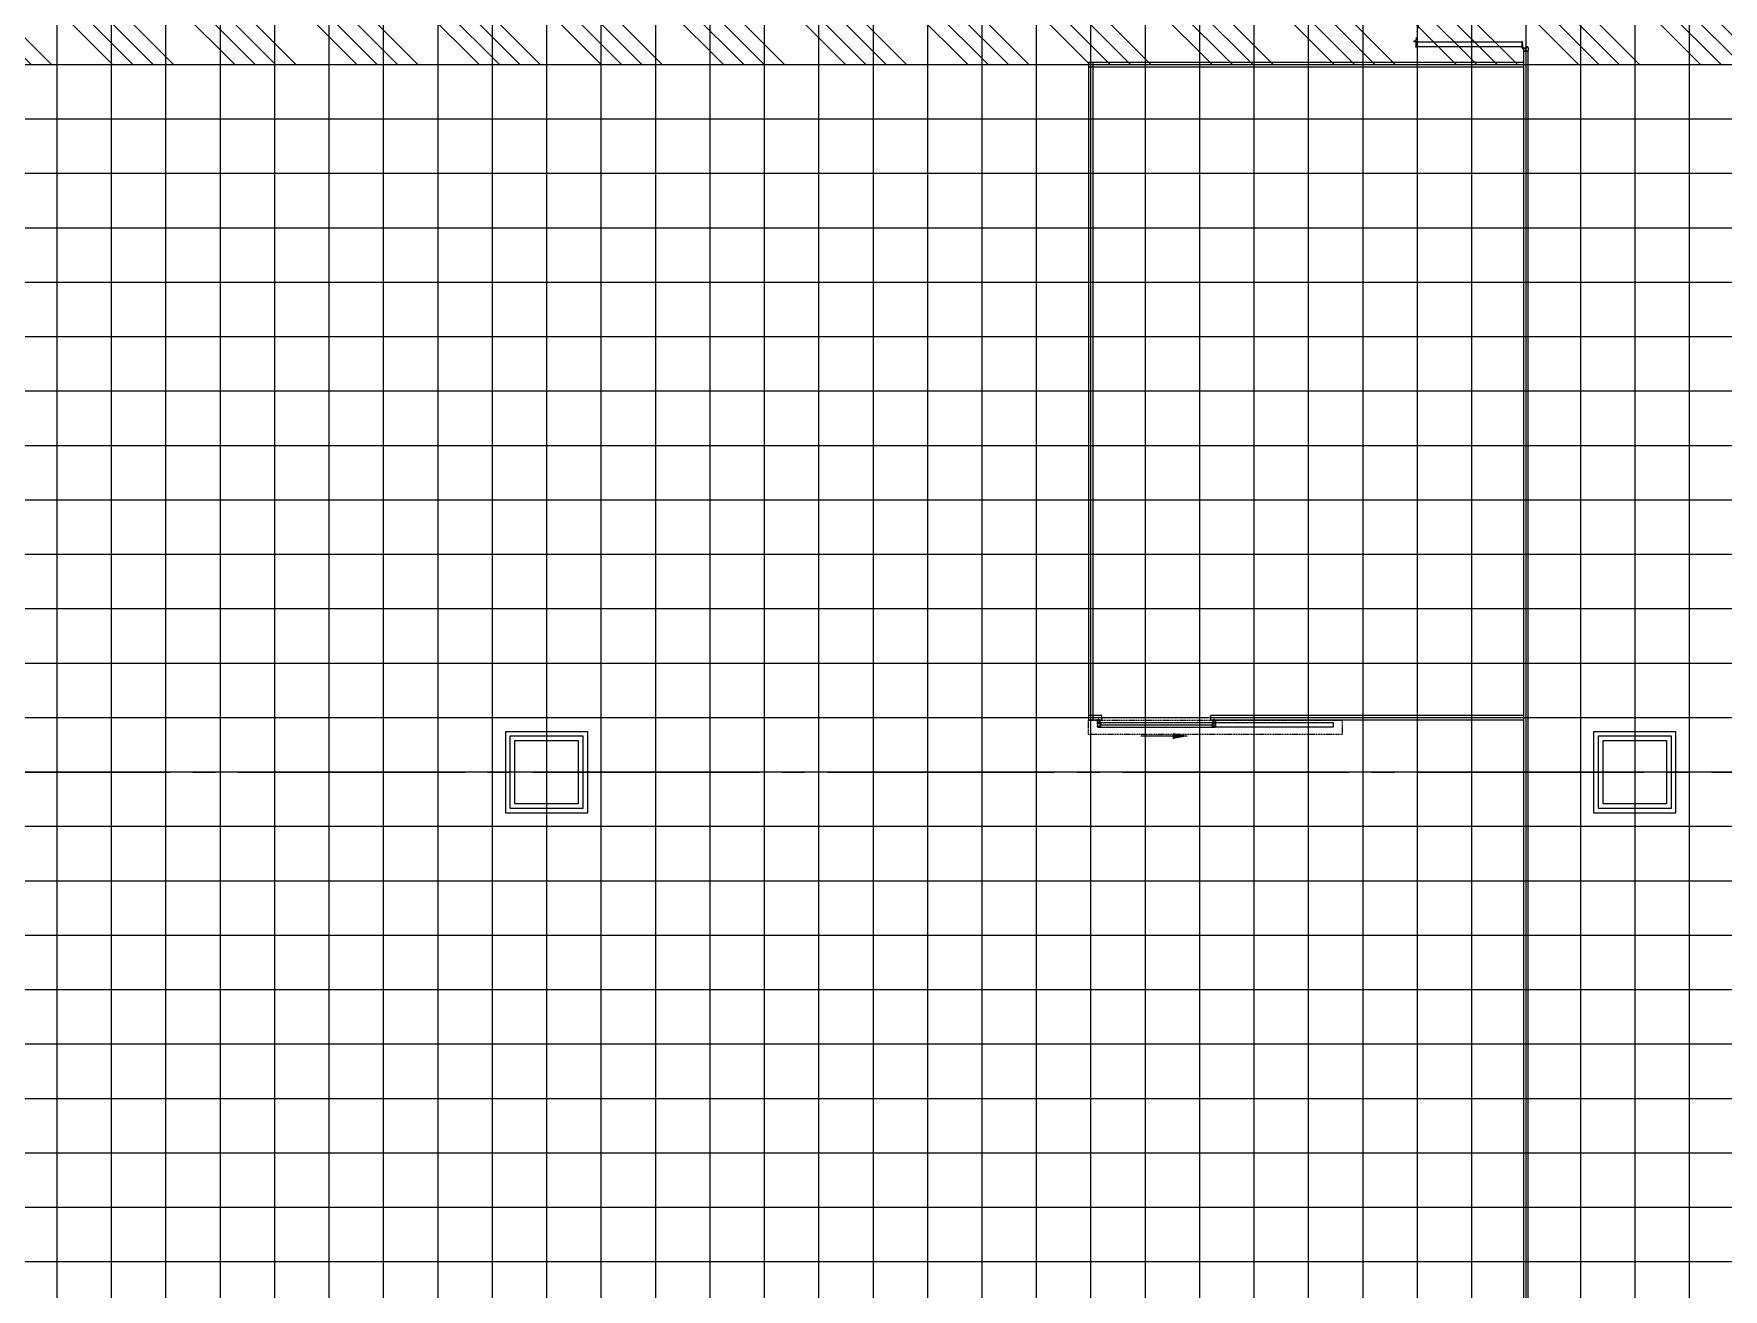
# Model space of a CAD drawing. Header units: millimetres. Extents: x -960 to 41501, y -1010 to 11880.
# Drawn here: x 13355 to 15217, y 6930 to 8314 of the extents above; entities that cross this region are included whole.
import ezdxf
from ezdxf.enums import TextEntityAlignment as Align

# ---------------------------------------------------------------- set-up
doc = ezdxf.new("R2010")
doc.units = ezdxf.units.MM
doc.header["$LTSCALE"] = 100
for name, pattern in [('188K-SM-03-F10-ARCH-PA-Y2257103$0$DASHED', [19.05, 12.7, -6.35]), ('188K-SM-03-F10-ARCH-PA-Y2257103$0$HIDDEN2', [0.1875, 0.125, -0.0625]), ('X-S-FAB-L10$0$COL-CEN-LIN', [3.25, 2.5, -0.25, 0.25, -0.25])]:
    doc.linetypes.add(name, pattern=pattern)
for name, color, linetype in [('0-XREF', 7, 'Continuous'), ('188K-SM-03-F10-ARCH-PA-Y2257103$0$K-Door', 53, 'Continuous'), ('188K-SM-03-F10-ARCH-PA-Y2257103$0$K-P1S-4.2-單抗', 53, 'Continuous'), ('188K-SM-03-F10-ARCH-PA-Y2257103$0$K-P2D-4.2-雙抗', 53, 'Continuous'), ('188K-SM-03-F10-ARCH-RF-Y2257103$0$K-RF-0.55', 191, 'Continuous'), ('188K-SM-03-F10-ARCH-RF-Y2257103$0$K-RF-0.55-AREA', 6, 'Continuous'), ('188K-SM-03-F10-ARCH-RF-Y2257103$0$K-RF-動線-1500-預降', 14, 'Continuous'), ('X-S-FAB-L10$0$0-DIM-TXT', 8, 'Continuous'), ('X-S-FAB-L10$0$BLOCK', 8, 'Continuous'), ('X-S-FAB-L10$0$CCL', 8, 'X-S-FAB-L10$0$COL-CEN-LIN'), ('X-S-FAB-L10$0$COL-S', 8, 'Continuous')]:
    doc.layers.add(name, color=color, linetype=linetype)
doc.styles.add('188K-SM-03-F10-ARCH-PA-Y2257103$0$14P7-XFDP10$0$AA-TXT', font='simplex.shx', dxfattribs={"width": 0.8, "bigfont": 'chineset.shx'})
doc.styles.add('X-S-FAB-L10$0$CHINA', font='simplex.shx', dxfattribs={"width": 0.75, "bigfont": 'chineset.shx'})
doc.styles.add('X-S-FAB-L10$0$Standard', font='', dxfattribs={"width": 0.8})
doc.styles.add('X-S-FAB-L10$0$TG_NOTE_TEXT', font='simplex.shx', dxfattribs={"width": 0.75, "bigfont": 'chineset.shx'})
doc.styles.get('X-S-FAB-L10$0$Standard').set_extended_font_data('Microsoft JhengHei')
doc.linetypes.add('188K-SM-03-F10-ARCH-PA-Y2257103$0$BATTING', pattern='A,0.00254,-2.54,[134,ltypeshp.shx,S=2.54,R=0,X=-2.54,Y=0],-5.08,[134,ltypeshp.shx,S=2.54,R=180,X=2.54,Y=0],-2.54', length=10.16254)

# ---------------------------------------------------------------- blocks, each defined once
blk = doc.blocks.new('X-S-FAB-L10$0$FAB2-L05')
at = {"layer": 'X-S-FAB-L10$0$CCL'}
for p, q in [((-12240, 11005), (-12240, 0)), ((-11040, 11005), (-11040, 0)), ((-26880, 8220), (1210, 8220))]:
    blk.add_line(p, q, dxfattribs=at)
at = {"layer": 'X-S-FAB-L10$0$COL-S'}
for points in [[(-12275, 8255), (-12205, 8255), (-12205, 8185), (-12275, 8185)], [(-11075, 8255), (-11005, 8255), (-11005, 8185), (-11075, 8185)]]:
    blk.add_lwpolyline(points, close=True, dxfattribs=at)
blk = doc.blocks.new('X-S-FAB-L10')
at = {"layer": 'X-S-FAB-L10$0$COL-S'}
for p, q in [((13885, 7535), (13955, 7535)), ((13885, 7465), (13885, 7535)), ((13955, 7535), (13955, 7465)), ((15085, 7535), (15155, 7535)), ((15085, 7465), (15085, 7535)), ((15155, 7535), (15155, 7465)), ((13955, 7465), (13885, 7465)), ((15155, 7465), (15085, 7465))]:
    blk.add_line(p, q, dxfattribs=at)
at = {"layer": 'X-S-FAB-L10$0$BLOCK'}
blk.add_blockref('X-S-FAB-L10$0$FAB2-L05', (26160, -720), dxfattribs=at)
at = {"style": 'X-S-FAB-L10$0$TG_NOTE_TEXT', "width": 0.5, "flags": 1}
for p in [(7463.3, 9020), (18268.3, 8649), (11197.8, 4800.2), (16485.8, 4800.2), (25420.3, 2635), (13360, 320, 0), (7463.3, -33.3)]:
    blk.add_attdef('WH', text='', height=20, dxfattribs=at).set_placement(p, align=Align.BOTTOM_LEFT)
at = {"width": 0.5}
for style, p in [('X-S-FAB-L10$0$TG_NOTE_TEXT', (7585, 9020)), ('X-S-FAB-L10$0$TG_NOTE_TEXT', (18390, 8649)), ('X-S-FAB-L10$0$TG_NOTE_TEXT', (11117.5, 4813.5)), ('X-S-FAB-L10$0$TG_NOTE_TEXT', (16607.5, 4813.5)), ('X-S-FAB-L10$0$TG_NOTE_TEXT', (25350, 2635)), ('X-S-FAB-L10$0$Standard', (13129.4, 325, 0)), ('X-S-FAB-L10$0$TG_NOTE_TEXT', (7585, -20))]:
    blk.add_attdef('DESC', text='', height=10, dxfattribs=dict(at, style=style)).set_placement(p, align=Align.BOTTOM_LEFT)
for tag, style, p in [('TYPE', 'X-S-FAB-L10$0$TG_NOTE_TEXT', (7619.3, 9020)), ('NO', 'X-S-FAB-L10$0$TG_NOTE_TEXT', (7650.1, 9020)), ('TYPE', 'X-S-FAB-L10$0$TG_NOTE_TEXT', (18424.2, 8649)), ('NO', 'X-S-FAB-L10$0$TG_NOTE_TEXT', (18455, 8649)), ('NO', 'X-S-FAB-L10$0$TG_NOTE_TEXT', (11088.6, 4813.5)), ('TYPE', 'X-S-FAB-L10$0$TG_NOTE_TEXT', (11151.8, 4813.5)), ('TYPE', 'X-S-FAB-L10$0$TG_NOTE_TEXT', (16641.8, 4813.5)), ('NO', 'X-S-FAB-L10$0$TG_NOTE_TEXT', (16672.6, 4813.5)), ('NO', 'X-S-FAB-L10$0$TG_NOTE_TEXT', (25313, 2635)), ('TYPE', 'X-S-FAB-L10$0$TG_NOTE_TEXT', (25350, 2635)), ('NO', 'X-S-FAB-L10$0$Standard', (13100, 320, 0)), ('TYPE', 'X-S-FAB-L10$0$Standard', (13129.4, 320, 0)), ('TYPE', 'X-S-FAB-L10$0$TG_NOTE_TEXT', (7619.3, -20)), ('NO', 'X-S-FAB-L10$0$TG_NOTE_TEXT', (7650.1, -20))]:
    blk.add_attdef(tag, text='', height=10, dxfattribs=dict(at, style=style)).set_placement(p, align=Align.BOTTOM_RIGHT)
at = {"style": 'X-S-FAB-L10$0$TG_NOTE_TEXT', "width": 0.5, "flags": 1}
for rotation, p in [(180, (43, 7480)), (180, (943, 7480)), (90, (24310, 3717.8)), (270, (17080, 1711.7))]:
    blk.add_attdef('WH', text='', height=20, rotation=rotation, dxfattribs=at).set_placement(p, align=Align.BOTTOM_LEFT)
at = {"width": 0.5}
for rotation, style, p in [(180, 'X-S-FAB-L10$0$Standard', (317.6, 7480)), (180, 'X-S-FAB-L10$0$Standard', (1217.6, 7480)), (90, 'X-S-FAB-L10$0$TG_NOTE_TEXT', (24310, 3647.5)), (270, 'X-S-FAB-L10$0$TG_NOTE_TEXT', (17080, 1605))]:
    blk.add_attdef('DESC', text='', height=10, rotation=rotation, dxfattribs=dict(at, style=style)).set_placement(p, align=Align.BOTTOM_LEFT)
for tag, rotation, style, p in [('TYPE', 180, 'X-S-FAB-L10$0$Standard', (317.6, 7480)), ('NO', 180, 'X-S-FAB-L10$0$Standard', (347, 7480)), ('TYPE', 180, 'X-S-FAB-L10$0$Standard', (1217.6, 7480)), ('NO', 180, 'X-S-FAB-L10$0$Standard', (1247, 7480)), ('TYPE', 90, 'X-S-FAB-L10$0$TG_NOTE_TEXT', (24310, 3647.5)), ('NO', 90, 'X-S-FAB-L10$0$TG_NOTE_TEXT', (24310, 3610.5)), ('TYPE', 270, 'X-S-FAB-L10$0$TG_NOTE_TEXT', (17080, 1605)), ('NO', 270, 'X-S-FAB-L10$0$TG_NOTE_TEXT', (17080, 1573))]:
    blk.add_attdef(tag, text='', height=10, rotation=rotation, dxfattribs=dict(at, style=style)).set_placement(p, align=Align.BOTTOM_RIGHT)
at = {"layer": 'X-S-FAB-L10$0$0-DIM-TXT', "style": 'X-S-FAB-L10$0$CHINA', "width": 0.75}
for p in [(667.4, 7855.1, -2689.4), (22627.4, 6728.8), (25644.7, 6728.8), (24778.8, 5569.1), (1118.3, 4980), (417.8, 4594.6), (23874.8, 4355), (22927.4, 4330.1), (23749.9, 3901.4), (417.8, 3765.2), (1118.3, 3730), (417.8, 3115.8), (536.9, 2227.8), (16909, 1782.7), (888.4, 880.5), (16977.4, 750), (18878.8, 750), (25641.2, 553.2), (21364, 526.9)]:
    blk.add_attdef('HIG', text='', height=80, dxfattribs=at).set_placement(p, align=Align.MIDDLE_LEFT)
blk = doc.blocks.new('188K-SM-03-F10-ARCH-RF-Y2257103')
at = {"layer": '188K-SM-03-F10-ARCH-RF-Y2257103$0$K-RF-動線-1500-預降'}
h = blk.add_hatch(dxfattribs=at)
h.set_pattern_fill('ANSI34', color=256, scale=5, angle=90)
h.set_pattern_definition([(135, (5, -240), (-67.3519, -67.3519), []), (135, (5, -217.55), (-67.3519, -67.3519), []), (135, (5, -195.1), (-67.3519, -67.3519), []), (135, (5, -172.65), (-67.3519, -67.3519), [])])
h.paths.add_polyline_path([(1770, 8340), (19325, 8340), (19325, 8280), (1770, 8280)])
at = {"layer": '188K-SM-03-F10-ARCH-RF-Y2257103$0$K-RF-0.55'}
for p, q in [((15180, 9025), (15180, -12.5)), ((13380, 9012.5), (13380, 307.5)), ((13440, 9012.5), (13440, 307.5)), ((13500, 9012.5), (13500, 307.5)), ((13560, 9012.5), (13560, 307.5)), ((13620, 9012.5), (13620, 307.5)), ((13680, 9012.5), (13680, 307.5)), ((13740, 9012.5), (13740, 307.5)), ((13800, 9012.5), (13800, 307.5)), ((13860, 9012.5), (13860, 307.5)), ((13980, 9012.5), (13980, 307.5)), ((14040, 9012.5), (14040, 307.5)), ((14100, 9012.5), (14100, 307.5)), ((14160, 9012.5), (14160, -235)), ((14220, 9012.5), (14220, -235)), ((14280, 9012.5), (14280, -235)), ((14340, 9012.5), (14340, -235)), ((14400, 9012.5), (14400, -235)), ((14460, 9012.5), (14460, -235)), ((14520, 9012.5), (14520, -235)), ((14580, 9012.5), (14580, -235)), ((14640, 9012.5), (14640, -235)), ((14700, 9012.5), (14700, -235)), ((14760, 9012.5), (14760, -235)), ((14820, 9012.5), (14820, -235)), ((14880, 9012.5), (14880, -235)), ((14940, 9012.5), (14940, -235)), ((15000, 9012.5), (15000, -235)), ((15060, 9012.5), (15060, -235)), ((13920, 8965), (13920, 307.5)), ((15120, 8965), (15120, -235)), ((19320, 8280), (1845, 8280)), ((19320, 8220), (1845, 8220)), ((19320, 8160), (1845, 8160)), ((19320, 8100), (1845, 8100)), ((19320, 8040), (1845, 8040)), ((19320, 7980), (1845, 7980)), ((19320, 7920), (1845, 7920)), ((19320, 7860), (1845, 7860)), ((19320, 7800), (1845, 7800)), ((19320, 7740), (1845, 7740)), ((19320, 7680), (1845, 7680)), ((19320, 7620), (1845, 7620)), ((19320, 7560), (1845, 7560)), ((19285, 7500), (1845, 7500)), ((19320, 7440), (1845, 7440)), ((19320, 7380), (1845, 7380)), ((21180, 7320), (1845, 7320)), ((21349.5, 7260), (1845, 7260)), ((21349.5, 7200), (1845, 7200)), ((21349.5, 7140), (1845, 7140)), ((21349.5, 7080), (1845, 7080)), ((21349.5, 7020), (1845, 7020)), ((21349.5, 6960), (1845, 6960))]:
    blk.add_line(p, q, dxfattribs=at)
at = {"layer": '188K-SM-03-F10-ARCH-RF-Y2257103$0$K-RF-0.55-AREA'}
for points in [[(13885, 7535), (13955, 7535), (13955, 7465), (13885, 7465)], [(15085, 7535), (15155, 7535), (15155, 7465), (15085, 7465)]]:
    blk.add_lwpolyline(points, close=True, dxfattribs=at)
at = {"layer": '188K-SM-03-F10-ARCH-RF-Y2257103$0$K-RF-動線-1500-預降'}
blk.add_lwpolyline([(1770, 8340), (19325, 8340), (19325, 8280), (1770, 8280)], close=True, dxfattribs=at)
blk = doc.blocks.new('188K-SM-03-F10-ARCH-PA-Y2257103$0$雙開門-2400×2400')
for p, q in [((225.2, 117.7), (223.8, 117.6)), ((229.2, 117.7), (225.2, 117.7)), ((225.2, 115.5), (229.2, 115.5)), ((229.2, 119), (229.2, 114.1)), ((230, 119), (229.2, 119)), ((229.2, 114.1), (230, 114.1)), ((230, 114.1), (230, 119)), ((0, 2.5), (0, -2.5)), ((0, -1.9), (0, 1.9)), ((0.6, 2.5), (3, 2.5)), ((3, 2.5), (3, 0.2)), ((3, 0.2), (3, 0.2)), ((239.4, 2.5), (237, 2.5)), ((237, 2.5), (237, -0.2)), ((237, -0.2), (237, 0)), ((240, 2.5), (240, -2.5)), ((240, -1.9), (240, 1.9)), ((3, -2.5), (0.6, -2.5)), ((4.7, -1.9), (3, -2.5)), ((3.7, -0.6), (3.9, -0.6)), ((3.9, -0.6), (4, -0.6)), ((4.1, -0.7), (4, -0.7)), ((4, -0.7), (4, -1.5)), ((4, -1.5), (4.6, -1.5)), ((4.5, -0.2), (4.1, -0.2)), ((4.1, -0.7), (4.1, -0.7)), ((4.6, -0.7), (4.5, -0.7)), ((4.5, -0.7), (4.5, -0.7)), ((4.6, -0.6), (4.7, -0.6)), ((4.6, -1.5), (4.6, -0.7)), ((4.7, -0.6), (4.8, -0.6)), ((5, -0.8), (5, -1.5)), ((235, -0.8), (235, -1.5)), ((235.3, -0.6), (235.2, -0.6)), ((235.4, -0.6), (235.3, -0.6)), ((235.3, -1.9), (237, -2.5)), ((235.4, -1.5), (235.4, -0.7)), ((235.4, -0.7), (235.5, -0.7)), ((236, -1.5), (235.4, -1.5)), ((235.5, -0.2), (235.9, -0.2)), ((235.5, -0.7), (235.5, -0.7)), ((235.9, -0.7), (235.9, -0.7)), ((235.9, -0.7), (236, -0.7)), ((236.1, -0.6), (236, -0.6)), ((236, -0.7), (236, -1.5)), ((236.3, -0.6), (236.1, -0.6)), ((237, -2.5), (239.4, -2.5))]:
    blk.add_line(p, q)
for points in [[(10.9, 121.6), (10.9, 123.4), (10.9, 121.6), (4.3, 121.6), (4.3, 121.5), (4.7, 121.5), (4.7, 120.4, 0.414214), (4.8, 120.3), (5, 120.3), (5, 120.4), (4.9, 120.4), (4.9, 121.4), (5, 121.4), (5, 4.1), (4.9, 4.1), (4.9, 5.1), (5, 5.1), (5, 5.2), (4.8, 5.2, 0.414214), (4.7, 5.1), (4.7, 4, 0.414214), (4.8, 3.8), (10.2, 3.8, 0.414214), (10.3, 4), (10.3, 5.1, 0.414214), (10.2, 5.2), (10, 5.2), (10, 5.1), (10.1, 5.1), (10.1, 4.1), (10, 4.1), (10, 121.4), (10.1, 121.4), (10.1, 120.4), (10, 120.4), (10, 120.3), (10.2, 120.3, 0.414214), (10.3, 120.4), (10.3, 121.4), (11.1, 121.4, 0.414214), (11.1, 121.4), (11.1, 123.6, 0.414214), (11.1, 123.7), (10.3, 123.7), (10.3, 123.4), (10.9, 123.4)], [(235.9, 121.6), (235.9, 123.4), (235.9, 121.6), (229.3, 121.6), (229.3, 121.5), (229.7, 121.5), (229.7, 120.4, 0.414214), (229.8, 120.3), (230, 120.3), (230, 120.4), (229.9, 120.4), (229.9, 121.4), (230, 121.4), (230, 4.1), (229.9, 4.1), (229.9, 5.1), (230, 5.1), (230, 5.2), (229.8, 5.2, 0.414214), (229.7, 5.1), (229.7, 4, 0.414214), (229.8, 3.8), (235.2, 3.8, 0.414214), (235.3, 4), (235.3, 5.1, 0.414214), (235.2, 5.2), (235, 5.2), (235, 5.1), (235.1, 5.1), (235.1, 4.1), (235, 4.1), (235, 121.4), (235.1, 121.4), (235.1, 120.4), (235, 120.4), (235, 120.3), (235.2, 120.3, 0.414214), (235.3, 120.4), (235.3, 121.4), (236.1, 121.4, 0.414214), (236.1, 121.4), (236.1, 123.6, 0.414214), (236.1, 123.7), (235.3, 123.7), (235.3, 123.4), (235.9, 123.4)], [(235.8, 117.7), (239.8, 117.7), (241.2, 117.6, -0.327495), (242, 116.9, -0.089847), (242.2, 106.2, -1.144881), (240.3, 106.6, 0.137079), (240.3, 114.9, 0.349357), (239.8, 115.5), (235.8, 115.5)]]:
    blk.add_lwpolyline(points, format="xyb")
blk.add_lwpolyline([(235, 114.1), (235, 119), (235.8, 119), (235.8, 114.1)], close=True)
at = {"ltscale": 500}
for points in [[(3.3, 0.3), (3.3, 3.1), (3, 3.1), (3, 0.3)], [(8.5, 3.8), (4, 3.8), (4, 4.1), (8.5, 4.1)], [(231.5, 3.8), (236, 3.8), (236, 4.1), (231.5, 4.1)], [(236.7, -0.1), (236.7, 3.1), (237, 3.1), (237, -0.1)]]:
    blk.add_lwpolyline(points, close=True, dxfattribs=at)
at = {"linetype": '188K-SM-03-F10-ARCH-PA-Y2257103$0$DASHED', "ltscale": 0.01}
for centre, start, end in [((3.5, 5.1), 0, 85.9993), ((236.5, 5.1), 94.0007, 180)]:
    blk.add_arc(centre, 116.5, start, end, dxfattribs=at)
for centre, radius, start, end in [((0.6, 1.9), 0.598, 90, 180), ((3.9, 0.2), 0.855, 178.2453, 256.7344), ((236.3, 0), 0.659, 270, 360), ((239.4, 1.9), 0.598, 0, 90), ((0.6, -1.9), 0.598, 180, 270), ((4.3, -0.6), 0.427, 111.7868, 180), ((4, -0.7), 0.11, 360, 90), ((4.3, -0.6), 0.427, 0, 68.2132), ((4.6, -0.7), 0.11, 90, 180), ((4.5, -1.5), 0.5, 288.9704, 0), ((4.8, -0.8), 0.2, 0, 90), ((235.2, -0.8), 0.2, 90, 180), ((235.5, -1.5), 0.5, 180, 251.0296), ((235.7, -0.6), 0.427, 111.7868, 180), ((235.4, -0.7), 0.11, 360, 90), ((235.7, -0.6), 0.427, 0, 68.2132), ((236, -0.7), 0.11, 90, 180), ((239.4, -1.9), 0.598, 270, 360)]:
    blk.add_arc(centre, radius, start, end)
for centre, major_axis, start_param, end_param in [((252.5, 110.9), (-21.3, 21.3), 0.585307, 0.943734), ((223.9, 116.7), (0.624, 0.624), 0.866962, 2.13291), ((239.6, 110.8), (-10.9, 10.9), 0.51383, 1.058752), ((225.3, 114.9), (-0.417, 0.417), -0.669314, 0.675093), ((223.8, 106.3), (-0.707, 0.707), 0.872811, 4.284184)]:
    blk.add_ellipse(centre, major_axis=major_axis, ratio=1, start_param=start_param, end_param=end_param)
at = {"ltscale": 500, "extrusion": (0, 0, -1)}
blk.add_ellipse((3.5, 3.6), major_axis=(0.495, 0.495), ratio=1, start_param=3.926991, end_param=10.210176, dxfattribs=at)
at = {"ltscale": 500}
blk.add_ellipse((236.5, 3.6), major_axis=(-0.495, 0.495), ratio=1, start_param=3.926991, end_param=10.210176, dxfattribs=at)
at = {"color": 8, "style": '188K-SM-03-F10-ARCH-PA-Y2257103$0$14P7-XFDP10$0$AA-TXT', "width": 0.8}
blk.add_text('2400x2400', height=12, dxfattribs=at).set_placement((120, -13.5), align=Align.MIDDLE_CENTER)
blk = doc.blocks.new('188K-SM-03-F10-ARCH-PA-Y2257103$0$單開自動門-1200x2400')
at = {"ltscale": 5}
blk.add_hatch(color=256, dxfattribs=at).paths.add_polyline_path([(-788, -257), (-788, -197), (-938, -227)])
for p, q in [((-1200, -50), (-1200, 0)), ((0, -50), (0, 0)), ((-1250, -52), (-1250, -74)), ((-1210, -75), (-1250, -75)), ((-1250, -75), (-1250, -129)), ((-1250, -129), (-1210, -129)), ((-1227, -50), (-1249, -50)), ((-1249, -53), (-1249, -72)), ((-1249, -75), (-1227, -75)), ((-1249, -78), (-1247, -77)), ((-1249, -96), (-1249, -78)), ((-1248, -97), (-1249, -96)), ((-1249, -109), (-1248, -107)), ((-1249, -126), (-1249, -109)), ((-1247, -127), (-1249, -126)), ((-1248, -102), (-1248, -97)), ((-1248, -103), (-1248, -102)), ((-1248, -102), (-1248, -102)), ((-1248, -107), (-1248, -103)), ((-1228, -51), (-1247, -51)), ((-1247, -74), (-1228, -74)), ((-1247, -77), (-1220, -77)), ((-1220, -127), (-1247, -127)), ((-1240, -52), (-1240, -52)), ((-1240, -52), (-1232, -52)), ((-1237, -41), (-1236, -39)), ((-1237, -52), (-1237, -41)), ((-1234, -46), (-1237, -46)), ((-1234, -48), (-1237, -47)), ((-1234, -49), (-1237, -49)), ((-1234, -51), (-1237, -50)), ((-1236, -46), (-1236, -39)), ((-1236, -39), (-1234, -41)), ((-1234, -41), (-1234, -52)), ((-1234, -86), (-1234, -79)), ((-1234, -86), (-1234, -79)), ((-1234, -83), (-1234, -89)), ((-1233, -83), (-1234, -83)), ((-1234, -86), (-1234, -86)), ((-1234, -115), (-1234, -121)), ((-1234, -118), (-1234, -125)), ((-1234, -118), (-1234, -125)), ((-1234, -118), (-1234, -118)), ((-1234, -121), (-1233, -121)), ((17, -77), (-1233, -77)), ((17, -78), (-1233, -78)), ((-1233, -89), (-1233, -83)), ((-1233, -121), (-1233, -115)), ((17, -127), (-1233, -127)), ((17, -127), (-1233, -127)), ((-1232, -52), (-1232, -52)), ((-1231, -90), (-1232, -90)), ((-1232, -91), (-1231, -91)), ((-1231, -113), (-1232, -113)), ((-1232, -114), (-1231, -114)), ((-1230, -80), (-1230, -89)), ((-1230, -115), (-1230, -125)), ((-1220, -78), (-1229, -78)), ((-1229, -79), (-1220, -79)), ((-1229, -89), (-1229, -80)), ((-1229, -125), (-1229, -115)), ((-1220, -125), (-1229, -125)), ((-1229, -126), (-1220, -126)), ((-1226, -72), (-1226, -53)), ((-1225, -74), (-1225, -52)), ((-1220, -77), (-1212, -76)), ((-1212, -128), (-1220, -127)), ((-1219, -80), (-1219, -125)), ((-1218, -125), (-1218, -80)), ((-1212, -76), (-1212, -77)), ((-1212, -77), (-1210, -77)), ((-1212, -127), (-1212, -128)), ((-1210, -127), (-1212, -127)), ((-1210, -77), (-1210, -75)), ((-1210, -129), (-1210, -127)), ((10, -77), (10, -75)), ((10, -75), (50, -75)), ((11, -77), (10, -77)), ((10, -129), (10, -127)), ((10, -127), (11, -127)), ((50, -129), (10, -129)), ((20, -77), (11, -76)), ((11, -76), (11, -77)), ((11, -127), (11, -128)), ((11, -128), (20, -127)), ((17, -127), (17, -77)), ((17, -125), (17, -80)), ((18, -80), (18, -125)), ((19, -78), (28, -78)), ((28, -79), (19, -79)), ((19, -125), (28, -125)), ((28, -126), (19, -126)), ((47, -77), (20, -77)), ((20, -127), (47, -127)), ((24, -52), (24, -74)), ((25, -53), (25, -72)), ((48, -50), (26, -50)), ((26, -75), (48, -75)), ((47, -51), (27, -51)), ((27, -74), (47, -74)), ((28, -89), (28, -80)), ((28, -125), (28, -115)), ((29, -80), (29, -89)), ((29, -115), (29, -125)), ((30, -90), (31, -90)), ((31, -91), (30, -91)), ((30, -113), (31, -113)), ((31, -114), (30, -114)), ((32, -89), (32, -83)), ((32, -83), (33, -83)), ((32, -121), (32, -115)), ((33, -121), (32, -121)), ((33, -52), (33, -52)), ((33, -52), (40, -52)), ((33, -86), (33, -79)), ((33, -83), (33, -89)), ((34, -86), (33, -86)), ((33, -115), (33, -121)), ((33, -118), (33, -125)), ((34, -118), (33, -118)), ((34, -86), (34, -79)), ((34, -118), (34, -125)), ((35, -41), (37, -39)), ((35, -52), (35, -41)), ((38, -46), (35, -45)), ((38, -47), (35, -47)), ((38, -49), (35, -48)), ((38, -51), (35, -50)), ((37, -46), (37, -39)), ((37, -39), (38, -41)), ((38, -41), (38, -52)), ((41, -52), (41, -52)), ((48, -78), (47, -77)), ((47, -97), (48, -96)), ((47, -102), (47, -97)), ((47, -103), (47, -102)), ((47, -102), (47, -102)), ((47, -107), (47, -103)), ((48, -109), (47, -107)), ((47, -127), (48, -126)), ((48, -72), (48, -53)), ((48, -96), (48, -78)), ((48, -126), (48, -109)), ((50, -74), (50, -52)), ((50, -75), (50, -129)), ((-788, -197), (-938, -227)), ((-938, -222), (-788, -252)), ((-788, -257), (-788, -197)), ((-428, -222), (-788, -222))]:
    blk.add_line(p, q)
at = {"linetype": '188K-SM-03-F10-ARCH-PA-Y2257103$0$BATTING', "ltscale": 0.0015}
blk.add_line((17, -102), (-1218, -102), dxfattribs=at)
at = {"linetype": '188K-SM-03-F10-ARCH-PA-Y2257103$0$HIDDEN2'}
blk.add_lwpolyline([(-2650, -50), (-2650, -210), (150, -210), (150, -50)], close=True, dxfattribs=at)
at = {"linetype": '188K-SM-03-F10-ARCH-PA-Y2257103$0$DASHED', "ltscale": 0.005}
blk.add_lwpolyline([(-2550, -127), (-1250, -127), (-1250, -77), (-2550, -77)], close=True, dxfattribs=at)
for centre, radius, start, end in [((-1249, -52), 1.5, 90, 180), ((-1249, -74), 1.5, 180, 270), ((-1247, -53), 1.8, 90, 180), ((-1247, -72), 1.8, 180, 270), ((-1236, -47), 6.81, 234.4437, 305.5563), ((-1240, -52), 0.1, 180, 234.4437), ((-1240, -52), 0.1, 90, 180), ((-1233, -79), 1.8, 90, 180), ((-1233, -79), 1.2, 90, 180), ((-1232, -89), 1.79, 180, 270), ((-1232, -115), 1.79, 90, 180), ((-1233, -125), 1.2, 180, 270), ((-1233, -125), 1.8, 180, 270), ((-1232, -89), 0.997, 180, 270), ((-1232, -115), 0.997, 90, 180), ((-1232, -52), 0.1, 0, 90), ((-1232, -52), 0.1, 305.5563, 0), ((-1231, -89), 1.79, 270, 0), ((-1231, -89), 0.997, 270, 360), ((-1231, -115), 1.79, 360, 90), ((-1231, -115), 0.997, 0, 90), ((-1229, -80), 1.5, 90, 180), ((-1229, -125), 1.5, 180, 270), ((-1229, -80), 0.698, 90, 180), ((-1229, -125), 0.698, 180, 270), ((-1228, -53), 1.8, 0, 90), ((-1228, -72), 1.8, 270, 360), ((-1227, -74), 1.5, 270, 0), ((-1227, -52), 1.5, 0, 90), ((-1220, -80), 1.5, 0, 90), ((-1220, -80), 0.698, 0, 90), ((-1220, -125), 0.698, 270, 360), ((-1220, -125), 1.5, 270, 0), ((19, -80), 1.5, 90, 180), ((19, -125), 1.5, 180, 270), ((19, -80), 0.698, 90, 180), ((19, -125), 0.698, 180, 270), ((26, -52), 1.5, 90, 180), ((26, -74), 1.5, 180, 270), ((27, -53), 1.8, 90, 180), ((27, -72), 1.8, 180, 270), ((28, -80), 1.5, 0, 90), ((28, -80), 0.698, 0, 90), ((30, -89), 1.79, 180, 270), ((30, -115), 1.79, 90, 180), ((28, -125), 0.698, 270, 360), ((28, -125), 1.5, 270, 360), ((30, -89), 0.997, 180, 270), ((30, -115), 0.997, 90, 180), ((31, -89), 1.79, 270, 0), ((31, -89), 0.997, 270, 0), ((31, -115), 1.79, 360, 90), ((31, -115), 0.997, 0, 90), ((32, -79), 1.8, 360, 90), ((32, -79), 1.2, 360, 90), ((32, -125), 1.2, 270, 0), ((32, -125), 1.8, 270, 0), ((37, -46), 6.81, 234.4437, 305.5563), ((33, -52), 0.1, 180, 234.4437), ((33, -52), 0.1, 90, 180), ((40, -52), 0.1, 0, 90), ((40, -52), 0.1, 305.5563, 0), ((47, -53), 1.8, 0, 90), ((47, -72), 1.8, 270, 360), ((48, -52), 1.5, 0, 90), ((48, -74), 1.5, 270, 0)]:
    blk.add_arc(centre, radius, start, end)
blk = doc.blocks.new('188K-SM-03-F10-ARCH-PA-Y2257103')
at = {"layer": '188K-SM-03-F10-ARCH-PA-Y2257103$0$K-P1S-4.2-單抗'}
for points in [[(13875, 7545), (13965, 7545), (13965, 7455), (13875, 7455)], [(15075, 7545), (15165, 7545), (15165, 7455), (15075, 7455)], [(13880, 7540), (13960, 7540), (13960, 7460), (13880, 7460)], [(15080, 7540), (15160, 7540), (15160, 7460), (15080, 7460)]]:
    blk.add_lwpolyline(points, close=True, dxfattribs=at)
at = {"layer": '188K-SM-03-F10-ARCH-PA-Y2257103$0$K-P2D-4.2-雙抗'}
for p, q in [((14997.5, 615, 0), (14997.5, 8295)), ((14997.5, 615, 0), (14997.5, 8295)), ((14997.5, 615, 0), (14997.5, 8295)), ((15002.5, 615, 0), (15002.5, 8295)), ((15002.5, 615, 0), (15002.5, 8295)), ((15002.5, 615, 0), (15002.5, 8295)), ((14517.5, 8282.5, 0), (14517.5, 7557.5, 0)), ((14997.5, 8282.5, 0), (14517.5, 8282.5, 0)), ((14997.5, 8277.5, 0), (14517.5, 8277.5, 0)), ((14522.5, 8282.5, 0), (14522.5, 7557.5, 0)), ((14532.5, 7562.5, 0), (14517.5, 7562.5, 0)), ((14532.5, 7557.5, 0), (14517.5, 7557.5, 0)), ((14997.5, 7562.5, 0), (14652.5, 7562.5, 0)), ((14997.5, 7557.5, 0), (14652.5, 7557.5, 0))]:
    blk.add_line(p, q, dxfattribs=at)
at = {"layer": '188K-SM-03-F10-ARCH-PA-Y2257103$0$K-Door', "rotation": 89.99999999999999}
blk.add_blockref('188K-SM-03-F10-ARCH-PA-Y2257103$0$雙開門-2400×2400', (15000, 8295), dxfattribs=at)
at = {"layer": '188K-SM-03-F10-ARCH-PA-Y2257103$0$K-Door', "xscale": -0.1, "yscale": 0.1, "zscale": 0.1}
blk.add_blockref('188K-SM-03-F10-ARCH-PA-Y2257103$0$單開自動門-1200x2400', (14532.5, 7562.5, 0), dxfattribs=at)

msp = doc.modelspace()

# ---------------------------------------------------------------- block references
for name in ['X-S-FAB-L10', '188K-SM-03-F10-ARCH-RF-Y2257103']:
    msp.add_blockref(name, (0, 0))
at = {"layer": '0-XREF'}
msp.add_blockref('188K-SM-03-F10-ARCH-PA-Y2257103', (0, 0), dxfattribs=at)

doc.saveas('drawing.dxf')
